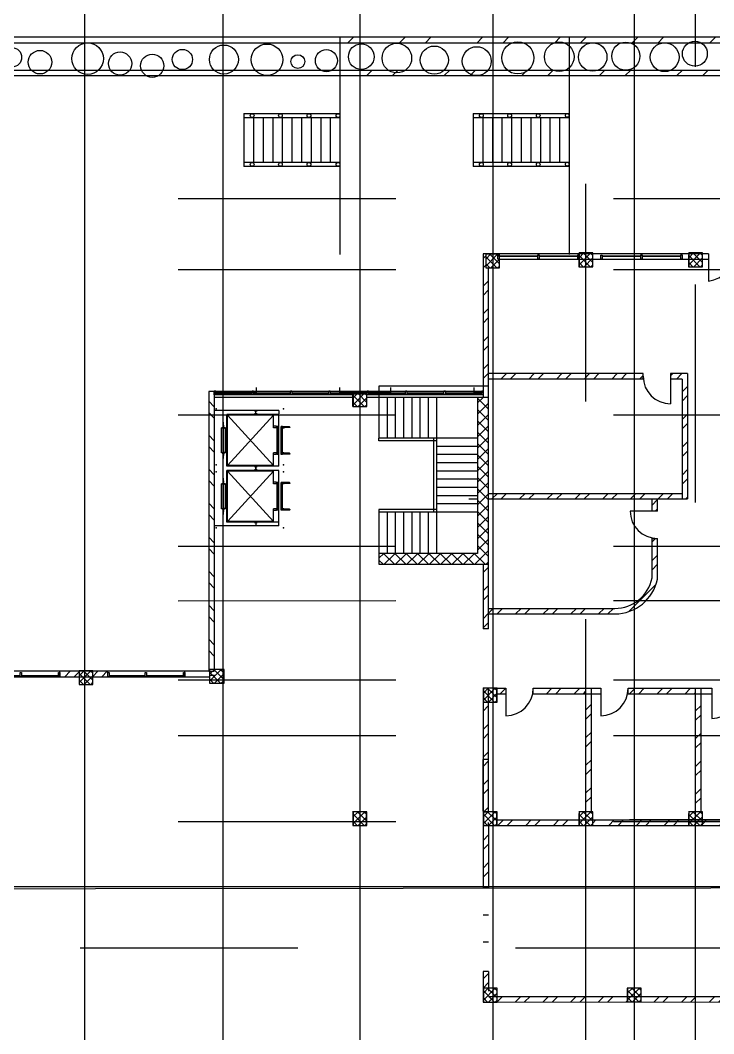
# Model space of a CAD drawing. Header units: millimetres. Extents: x 3062 to 3755, y 1606 to 1663.
# Drawn here: x 3259.51 to 3264.56, y 1650.97 to 1658.36 of the extents above; entities that cross this region are included whole.
import ezdxf

# ---------------------------------------------------------------- set-up
doc = ezdxf.new("R2010")
doc.units = ezdxf.units.MM
doc.linetypes.add('CENTER2', pattern=[28.575, 19.05, -3.175, 3.175, -3.175])
doc.linetypes.add('Dash', pattern=[6.35, 3.175, -3.175])
for name, color, linetype, lineweight in [('A-COLS', 52, 'Continuous', 9), ('A-GLAZ-CURT', 52, 'Continuous', 9), ('A-GLAZ-CWMG', 51, 'Continuous', 9)]:
    doc.layers.add(name, color=color, linetype=linetype, lineweight=lineweight)
for name, color, linetype in [('A-Flor-Strs', 12, 'Continuous'), ('m7aor', 4, 'Continuous'), ('WORK', 7, 'Continuous')]:
    doc.layers.add(name, color=color, linetype=linetype)
pattern_1 = [(45, (2434.58414, 1347.60783), (-0.101027881, 0.101027881), []), (45, (2434.6515, 1347.60783), (-0.101027881, 0.101027881), [])]

# ---------------------------------------------------------------- blocks, each defined once
blk = doc.blocks.new('System Panel - Glazed-413818-Level 1')
at = {"layer": 'A-GLAZ-CURT', "lineweight": 18}
for p, q in [((663, 49), (-663, 49)), ((-663, 49), (-663, 25)), ((-663, 25), (663, 25)), ((663, 25), (663, 49))]:
    blk.add_line(p, q, dxfattribs=at)
blk = doc.blocks.new('System Panel - Glazed-413819-Level 1')
at = {"layer": 'A-GLAZ-CURT', "lineweight": 18}
for p, q in [((675, 49), (-675, 49)), ((-675, 49), (-675, 25)), ((-675, 25), (675, 25)), ((675, 25), (675, 49))]:
    blk.add_line(p, q, dxfattribs=at)
blk = doc.blocks.new('System Panel - Glazed-V52-Level 1')
at = {"layer": 'A-GLAZ-CURT', "lineweight": 18}
for p, q in [((675, 49), (-675, 49)), ((-675, 49), (-675, 25)), ((-675, 25), (675, 25)), ((675, 25), (675, 49))]:
    blk.add_line(p, q, dxfattribs=at)
blk = doc.blocks.new('Rectangular Mullion - 50 x 150mm-413814-Level 1')
at = {"layer": 'A-GLAZ-CWMG'}
blk.add_line((146407, -57305), (146407, -58630), dxfattribs=at)
blk = doc.blocks.new('Rectangular Mullion - 50 x 150mm-413815-Level 1')
at = {"layer": 'A-GLAZ-CWMG'}
blk.add_line((146407, -55905), (146407, -57255), dxfattribs=at)
blk = doc.blocks.new('Rectangular Mullion - 50 x 150mm-V53-Level 1')
at = {"layer": 'A-GLAZ-CWMG'}
for p, q in [((146407, -53105), (146407, -53130)), ((146407, -53630), (146407, -54455))]:
    blk.add_line(p, q, dxfattribs=at)
blk = doc.blocks.new('Rectangular Mullion - 50 x 150mm-V34-Level 1')
at = {"layer": 'A-GLAZ-CWMG', "lineweight": 25}
for p, q in [((-50, 75), (0, 75)), ((-50, -75), (-50, 75)), ((0, 75), (0, -75)), ((0, -75), (-50, -75))]:
    blk.add_line(p, q, dxfattribs=at)
blk = doc.blocks.new('Rectangular Mullion - 50 x 150mm-V41-Level 1')
at = {"layer": 'A-GLAZ-CWMG', "lineweight": 25}
for p, q in [((0, 75), (-50, 75)), ((-50, 75), (-50, -75)), ((0, -75), (0, 75)), ((-50, -75), (0, -75))]:
    blk.add_line(p, q, dxfattribs=at)
blk = doc.blocks.new('Rectangular Mullion - 50 x 150mm-V42-Level 1')
at = {"layer": 'A-GLAZ-CWMG', "lineweight": 25}
for p, q in [((-25, 75), (25, 75)), ((-25, -75), (-25, 75)), ((25, 75), (25, -75)), ((25, -75), (-25, -75))]:
    blk.add_line(p, q, dxfattribs=at)
blk = doc.blocks.new('Rectangular Mullion - 50 x 150mm-V30-Level 1')
at = {"layer": 'A-GLAZ-CWMG', "lineweight": 25}
for p, q in [((-25, 75), (25, 75)), ((-25, -75), (-25, 75)), ((25, 75), (25, -75)), ((25, -75), (-25, -75))]:
    blk.add_line(p, q, dxfattribs=at)
blk = doc.blocks.new('M_Rectangular Column - 50_50-377117-Level 1')
at = {"layer": 'A-COLS'}
for p, q in [((250, 250), (-250, 250)), ((-250, 250), (-250, -250)), ((250, -250), (250, 250)), ((-250, -250), (250, -250))]:
    blk.add_line(p, q, dxfattribs=at)
blk = doc.blocks.new('System Panel - Glazed-408555-Level 1')
at = {"layer": 'A-GLAZ-CURT', "lineweight": 18}
for p, q in [((659, 49), (-659, 49)), ((-659, 49), (-659, 24)), ((-659, 24), (659, 24)), ((659, 24), (659, 49))]:
    blk.add_line(p, q, dxfattribs=at)
blk = doc.blocks.new('System Panel - Glazed-408556-Level 1')
at = {"layer": 'A-GLAZ-CURT', "lineweight": 18}
for p, q in [((671, 49), (-671, 49)), ((-671, 49), (-671, 25)), ((-671, 25), (671, 25)), ((671, 25), (671, 49))]:
    blk.add_line(p, q, dxfattribs=at)
blk = doc.blocks.new('Rectangular Mullion - 50 x 150mm-408551-Level 1')
at = {"layer": 'A-GLAZ-CWMG'}
blk.add_line((148907, -84475), (148907, -85817), dxfattribs=at)
blk = doc.blocks.new('Rectangular Mullion - 50 x 150mm-V26-Level 1')
at = {"layer": 'A-GLAZ-CWMG'}
blk.add_line((151507, -48270), (151507, -47247), dxfattribs=at)
blk = doc.blocks.new('Rectangular Mullion - 50 x 150mm-V35-Level 1')
at = {"layer": 'A-GLAZ-CWMG', "lineweight": 25}
for p, q in [((0, 75), (-50, 75)), ((-50, 75), (-50, -75)), ((0, -75), (0, 75)), ((-50, -75), (0, -75))]:
    blk.add_line(p, q, dxfattribs=at)
blk = doc.blocks.new('System Panel - Glazed-V11-Level 1')
at = {"layer": 'A-GLAZ-CURT', "lineweight": 18}
for p, q in [((704, 49), (-704, 49)), ((-704, 49), (-704, 25)), ((-704, 25), (704, 25)), ((704, 25), (704, 49))]:
    blk.add_line(p, q, dxfattribs=at)
blk = doc.blocks.new('AP11AA')
for p, q in [((460, 2263), (-460, 2263)), ((-460, 2113), (-460, 2263)), ((460, 2113), (460, 2263)), ((-945, 166), (-945, 2063)), ((945, 2063), (-945, 2063)), ((-915, 366), (-915, 2033)), ((915, 2033), (-915, 2033)), ((915, 366), (-915, 2033)), ((-915, 366), (915, 2033)), ((658, 2188), (-668, 2188)), ((-535, 2163), (-535, 2213)), ((-485, 2163), (-485, 2213)), ((-435, 2213), (-485, 2213)), ((-435, 2163), (-485, 2163)), ((460, 2113), (-460, 2113)), ((-435, 2163), (-435, 2213)), ((485, 2213), (435, 2213)), ((435, 2163), (435, 2213)), ((485, 2163), (435, 2163)), ((485, 2163), (485, 2213)), ((535, 2163), (535, 2213)), ((915, 366), (915, 2033)), ((945, 166), (945, 2063)), ((-1070, 957), (-1070, 1057)), ((-970, 1007), (-1070, 1007)), ((-970, 957), (-970, 1057)), ((970, 957), (970, 1057)), ((970, 1007), (1070, 1007)), ((1070, 957), (1070, 1057)), ((945, 166), (-945, 166)), ((-460, 366), (-915, 366)), ((-520, 246), (-520, 366)), ((-460, 246), (-520, 246)), ((510, 226), (-510, 226)), ((-510, 186), (-510, 226)), ((510, 186), (-510, 186)), ((510, 79), (-510, 79)), ((-510, 39), (-510, 79)), ((510, 39), (-510, 39)), ((-500, -225), (-500, 25)), ((-460, 25), (-500, 25)), ((-460, 246), (-460, 366)), ((-450, -15), (-450, 15)), ((0, 186), (0, 226)), ((0, 39), (0, 79)), ((450, -15), (450, 15)), ((915, 366), (460, 366)), ((460, 246), (460, 366)), ((520, 246), (460, 246)), ((500, 25), (460, 25)), ((500, -225), (500, 25)), ((510, 186), (510, 226)), ((510, 39), (510, 79)), ((520, 246), (520, 366)), ((-480, -235), (-490, -235)), ((-470, -225), (-470, -25)), ((-460, -25), (-470, -25)), ((470, -25), (460, -25)), ((470, -225), (470, -25)), ((490, -235), (480, -235))]:
    blk.add_line(p, q)
for centre, start, end in [((-460, 15), 0, 90), ((460, 15), 90, 180), ((-490, -225), 180, 270), ((-480, -225), 270, 0), ((-460, -15), 270, 0), ((460, -15), 180, 270), ((480, -225), 180, 270), ((490, -225), 270, 0)]:
    blk.add_arc(centre, 10, start, end)
for p in [(-1150, 2450), (1150, 2450), (-1150, 0), (1150, 0)]:
    blk.add_point(p)

msp = doc.modelspace()

# ---------------------------------------------------------------- hatches: boundary and pattern name
at = {"layer": 'WORK'}
h = msp.add_hatch(dxfattribs=at)
h.set_pattern_fill('ANSI32', color=256, scale=0.042)
h.set_pattern_definition([(45, (2434.58414, 1347.60783), (-0.28287807, 0.28287807), []), (45, (2434.77273, 1347.60783), (-0.28287807, 0.28287807), [])])
h.paths.add_polyline_path([(3263.5087, 1657.9947), (3261.8368, 1657.9947), (3261.8368, 1657.9547), (3263.5087, 1657.9547)])
h.paths.add_polyline_path([(3265.2828, 1657.9947), (3263.5087, 1657.9947), (3263.5087, 1657.9547), (3265.2828, 1657.9547)])
h.paths.add_polyline_path([(3265.2828, 1658.2347), (3263.5087, 1658.2347), (3263.5087, 1658.1947), (3265.2828, 1658.1947)])
h.paths.add_polyline_path([(3263.5087, 1658.2347), (3261.8368, 1658.2347), (3261.8368, 1658.1947), (3263.5087, 1658.1947)])
h.paths.add_polyline_path([(3267.4788, 1658.2347), (3265.2828, 1658.2347), (3265.2828, 1658.1947), (3267.4788, 1658.1947)])
h.paths.add_polyline_path([(3267.4788, 1657.9947), (3265.2828, 1657.9947), (3265.2828, 1657.9547), (3267.4788, 1657.9547)])
h.paths.add_polyline_path([(3270.0808, 1657.9947), (3267.4788, 1657.9947), (3267.4788, 1657.9547), (3270.0808, 1657.9547)])
h.paths.add_polyline_path([(3270.0808, 1658.2347), (3267.4788, 1658.2347), (3267.4788, 1658.1947), (3270.0808, 1658.1947)])
h.paths.add_polyline_path([(3272.8732, 1658.2347), (3270.0808, 1658.2347), (3270.0808, 1658.1947), (3272.8732, 1658.1947)])
h.paths.add_polyline_path([(3272.8332, 1657.9947), (3270.0808, 1657.9947), (3270.0808, 1657.9547), (3272.8332, 1657.9547)])
h.paths.add_polyline_path([(3273.0732, 1658.2347), (3272.8732, 1658.2347), (3272.8732, 1658.1947), (3273.0732, 1658.1947)])
h.paths.add_polyline_path([(3273.1132, 1658.1947), (3273.0732, 1658.1947), (3273.0732, 1652.3361, -0.740797), (3272.8732, 1652.3361), (3272.8332, 1652.3361, 0.894921), (3273.1132, 1652.3361)])
h.paths.add_polyline_path([(3272.8732, 1657.9547), (3272.8332, 1657.9547), (3272.8332, 1652.3361), (3272.8732, 1652.3361)], flags=17)
h.paths.add_polyline_path([(3273.1132, 1650.7361, 1), (3272.8332, 1650.7361), (3272.8732, 1650.7361, -0.883437), (3273.0732, 1650.7361), (3273.0732, 1645.8547), (3273.1132, 1645.8547)])
h.paths.add_polyline_path([(3272.8732, 1650.7361), (3272.8332, 1650.7361), (3272.8332, 1646.0947), (3270.0808, 1646.0947), (3270.0808, 1646.0547), (3272.8732, 1646.0547)])
h.paths.add_polyline_path([(3273.0732, 1645.8547), (3270.0808, 1645.8547), (3270.0808, 1645.8147), (3273.0732, 1645.8147)])
h.paths.add_polyline_path([(3270.0808, 1645.8547), (3261.8368, 1645.8547), (3261.8368, 1645.8147), (3265.2828, 1645.8147), (3265.2828, 1645.8157), (3270.0808, 1645.8157)])
h.paths.add_polyline_path([(3270.0808, 1646.0947), (3267.4788, 1646.0947), (3267.4788, 1646.0547), (3270.0808, 1646.0547)])
h.paths.add_polyline_path([(3267.4788, 1646.0947), (3265.2828, 1646.0947), (3265.2828, 1646.0547), (3267.4788, 1646.0547)])
h.paths.add_polyline_path([(3265.2828, 1646.0947), (3263.5087, 1646.0947), (3263.5087, 1646.0547), (3265.2828, 1646.0547)])
h.paths.add_polyline_path([(3263.5087, 1646.0947), (3261.8368, 1646.0947), (3261.8368, 1646.0547), (3263.5087, 1646.0547)])
h = msp.add_hatch(dxfattribs=at)
h.set_pattern_fill('ANSI32', color=256, scale=0.015)
h.set_pattern_definition(pattern_1)
h.paths.add_polyline_path([(3254.5109, 1657.1128), (3254.9329, 1657.1128), (3254.9329, 1657.1309), (3255.033, 1657.1309), (3255.033, 1657.1128), (3255.2087, 1657.1128), (3255.2087, 1657.1528), (3254.447, 1657.1528), (3254.447, 1656.4159), (3254.5109, 1656.4159), (3254.5109, 1656.4351), (3254.5008, 1656.4351), (3254.5008, 1656.4451), (3254.5063, 1656.4451), (3254.5063, 1656.4946), (3254.5008, 1656.4946), (3254.5008, 1656.5046), (3254.5109, 1656.5046)])
h.paths.add_polyline_path([(3257.1983, 1657.1528), (3256.7839, 1657.1528), (3256.7839, 1657.1128), (3256.8908, 1657.1128), (3256.8908, 1657.1228), (3256.9308, 1657.1228), (3257.0135, 1657.1228), (3257.0135, 1657.1128), (3257.1983, 1657.1128)])
h.paths.add_polyline_path([(3256.2169, 1657.1528), (3255.7719, 1657.1528), (3255.7719, 1657.1128), (3255.9329, 1657.1128), (3255.9329, 1657.1428), (3256.033, 1657.1428), (3256.033, 1657.1128), (3256.2169, 1657.1128)])
h.paths.add_polyline_path([(3257.9329, 1657.1428), (3258.033, 1657.1428), (3258.033, 1657.1128), (3258.2149, 1657.1128), (3258.2149, 1657.1528), (3257.7618, 1657.1528), (3257.7618, 1657.1128), (3257.9329, 1657.1128)])
h.paths.add_polyline_path([(3259.0808, 1657.1528), (3258.7807, 1657.1528), (3258.7807, 1657.1128), (3258.9529, 1657.1128), (3258.9529, 1657.1209), (3259.053, 1657.1209), (3259.053, 1657.0209), (3259.0408, 1657.0209), (3259.0408, 1656.5809), (3259.053, 1656.5809), (3259.053, 1656.4809), (3259.0408, 1656.4809), (3259.0408, 1656.2859), (3259.0808, 1656.2859)])
h.paths.add_polyline_path([(3259.0808, 1655.7256), (3259.0408, 1655.7256), (3259.0408, 1655.5809), (3259.053, 1655.5809), (3259.053, 1655.4809), (3259.0408, 1655.4809), (3259.0408, 1655.278), (3259.0808, 1655.278)])
h.paths.add_polyline_path([(3259.0808, 1654.7201), (3259.0408, 1654.7201), (3259.0408, 1654.6009), (3259.053, 1654.6009), (3259.053, 1654.5009), (3259.0408, 1654.5009), (3259.0408, 1654.1409), (3258.9378, 1654.1409), (3258.9378, 1654.1009), (3259.0408, 1654.1009), (3259.0408, 1653.5709), (3259.2322, 1653.5709), (3259.2322, 1653.6109), (3259.0808, 1653.6109)])
h.paths.add_polyline_path([(3258.2217, 1654.1409), (3258.0313, 1654.1409), (3258.0313, 1654.1009), (3258.2217, 1654.1009)])
h.paths.add_polyline_path([(3257.9292, 1654.1409), (3257.5707, 1654.1409), (3257.5707, 1654.1009), (3257.9292, 1654.1009)])
h.paths.add_polyline_path([(3260.1437, 1653.6109), (3260.0352, 1653.6109), (3260.0352, 1653.5709), (3260.1437, 1653.5709)])
h.paths.add_polyline_path([(3259.9351, 1653.6109), (3259.7942, 1653.6109), (3259.7942, 1653.5709), (3259.9351, 1653.5709)])
h = msp.add_hatch(dxfattribs=at)
h.set_pattern_fill('ANSI32', color=256, scale=0.015)
h.set_pattern_definition(pattern_1)
h.paths.add_polyline_path([(3264.153, 1654.2836), (3264.1534, 1654.5794), (3264.1138, 1654.5794), (3264.1138, 1654.2915, -0.356681), (3263.842, 1654.0693), (3262.9208, 1654.0693), (3262.9208, 1654.0293), (3263.842, 1654.0293, 0.356686)])
h.paths.add_polyline_path([(3264.3326, 1654.9074), (3262.9208, 1654.9074), (3262.9208, 1654.8674), (3264.3326, 1654.8674)])
h.paths.add_polyline_path([(3264.3726, 1655.7818), (3264.2486, 1655.7818), (3264.2486, 1655.7418), (3264.3326, 1655.7418), (3264.3326, 1654.8674), (3264.3726, 1654.8674)])
h.paths.add_polyline_path([(3264.0486, 1655.7818), (3262.9208, 1655.7818), (3262.9208, 1655.7418), (3264.0486, 1655.7418)])
h.paths.add_polyline_path([(3264.1538, 1654.8674), (3264.1138, 1654.8674), (3264.1138, 1654.7794), (3264.1537, 1654.7794)])
h.paths.add_polyline_path([(3262.9208, 1656.552), (3262.9001, 1656.552), (3262.9001, 1656.6562), (3262.8808, 1656.6562), (3262.8808, 1655.6909), (3262.9208, 1655.6909)])
h.paths.add_polyline_path([(3265.2138, 1656.0259), (3265.1738, 1656.0259), (3265.1738, 1655.2558, 0.369244), (3265.6147, 1654.8674), (3266.0393, 1654.8674), (3266.0394, 1654.9074), (3265.615, 1654.9074, -0.367141), (3265.2138, 1655.2587)])
h.paths.add_polyline_path([(3265.1738, 1656.6562), (3264.9558, 1656.6562), (3264.9558, 1656.6162), (3265.1738, 1656.6162)])
h.paths.add_polyline_path([(3266.0837, 1656.6162), (3266.0808, 1656.6162), (3266.0808, 1656.5614), (3266.0436, 1656.5614), (3266.0394, 1654.9074), (3266.0794, 1654.9074)])
h.paths.add_polyline_path([(3266.357, 1655.2674), (3266.0803, 1655.2674), (3266.0802, 1655.2274), (3266.357, 1655.2274)])
h.paths.add_polyline_path([(3267.0948, 1655.2674), (3266.557, 1655.2674), (3266.557, 1655.2274), (3267.0948, 1655.2274)])
h.paths.add_polyline_path([(3267.5808, 1655.2674), (3267.2948, 1655.2674), (3267.2948, 1655.2274), (3267.5808, 1655.2274)])
h.paths.add_polyline_path([(3267.6208, 1656.5614), (3267.5808, 1656.5614), (3267.5808, 1655.1241, 0.368495), (3267.8266, 1654.8607), (3268.16, 1654.8607), (3268.16, 1654.9007), (3267.8289, 1654.9007, -0.364854), (3267.6208, 1655.1251)])
at = {"layer": 'WORK', "ltscale": 0.53}
h = msp.add_hatch(dxfattribs=at)
h.set_pattern_fill('ANSI37', color=256, scale=0.0112, angle=-90)
h.set_pattern_definition([(315, (2873.441937, 2710.01203), (0.0251447171, 0.0251447171), []), (45, (2873.441937, 2710.01203), (-0.0251447171, 0.0251447171), [])])
h.paths.add_polyline_path([(3263.0001, 1656.552), (3263.0001, 1656.652), (3262.9001, 1656.652), (3262.9001, 1656.552), (3262.9401, 1656.552)])
h = msp.add_hatch(dxfattribs=at)
h.set_pattern_fill('ANSI37', color=256, scale=0.0112, angle=-90)
h.set_pattern_definition([(315, (2874.122626, 2710.021512), (0.0251447171, 0.0251447171), []), (45, (2874.122626, 2710.021512), (-0.0251447171, 0.0251447171), [])])
h.paths.add_polyline_path([(3263.6808, 1656.5614), (3263.6808, 1656.6614), (3263.5808, 1656.6614), (3263.5808, 1656.5614), (3263.6208, 1656.5614)])
h = msp.add_hatch(dxfattribs=at)
h.set_pattern_fill('ANSI37', color=256, scale=0.0112, angle=-90)
h.set_pattern_definition([(315, (2874.922626, 2710.021512), (0.0251447171, 0.0251447171), []), (45, (2874.922626, 2710.021512), (-0.0251447171, 0.0251447171), [])])
h.paths.add_polyline_path([(3264.4808, 1656.5614), (3264.4808, 1656.6614), (3264.3808, 1656.6614), (3264.3808, 1656.5614), (3264.4208, 1656.5614)])
at = {"layer": 'WORK'}
h = msp.add_hatch(dxfattribs=at)
h.set_pattern_fill('ANSI32', color=256, scale=0.0184, angle=-90)
h.set_pattern_definition([(315, (765.14003, 17985.59897), (0.1239275345, 0.1239275345), []), (315, (765.14003, 17985.51635), (0.1239275345, 0.1239275345), [])])
h.paths.add_polyline_path([(3260.9208, 1653.6109), (3260.9208, 1655.6109), (3260.9208, 1655.6409), (3261.2251, 1655.6409), (3261.2251, 1655.6509), (3260.8808, 1655.6509), (3260.8808, 1653.6109)])
at = {"layer": 'WORK', "ltscale": 0.53}
h = msp.add_hatch(dxfattribs=at)
h.set_pattern_fill('ANSI37', color=256, scale=0.0112, angle=-90)
h.set_pattern_definition([(315, (2872.474814, 2709.001024), (0.0251447171, 0.0251447171), []), (45, (2872.474814, 2709.001024), (-0.0251447171, 0.0251447171), [])])
h.paths.add_polyline_path([(3262.033, 1655.5409), (3262.033, 1655.6409), (3261.9329, 1655.6409), (3261.9329, 1655.5409), (3261.9729, 1655.5409)])
at = {"layer": 'WORK'}
h = msp.add_hatch(dxfattribs=at)
h.set_pattern_fill('ANSI37', color=256, scale=0.0184, angle=-90)
h.set_pattern_definition([(315, (765.14003, 17985.598966), (0.04130917816, 0.04130917816), []), (45, (765.14003, 17985.598966), (-0.04130917816, 0.04130917816), [])])
h.paths.add_polyline_path([(3262.9208, 1654.3909), (3262.9208, 1655.6109), (3262.8808, 1655.6109), (3262.8408, 1655.6109), (3262.8408, 1654.4709), (3262.1208, 1654.4709), (3262.1208, 1654.3909), (3262.1608, 1654.3909)])
h.paths.add_polyline_path([(3263.1451, 1647.4309), (3263.1451, 1647.4709), (3262.9208, 1647.4709), (3262.9016, 1647.4728), (3262.9016, 1647.5728), (3262.9208, 1647.5728), (3262.9208, 1649.5309), (3262.9208, 1649.8309), (3262.1608, 1649.8309), (3262.1208, 1649.8309), (3262.1208, 1649.7509), (3262.8408, 1649.7509), (3262.8408, 1648.6109), (3262.8408, 1648.4909), (3262.8168, 1648.4909), (3262.8168, 1648.4509), (3262.8808, 1648.4509), (3262.8808, 1647.4309)])
h.paths.add_polyline_path([(3262.8808, 1648.5059), (3262.8808, 1648.4759), (3262.8708, 1648.4759), (3262.8708, 1648.5059)], flags=16)
h = msp.add_hatch(dxfattribs=at)
h.set_pattern_fill('ANSI32', color=256, scale=0.015)
h.set_pattern_definition(pattern_1)
h.paths.add_polyline_path([(3262.9208, 1654.3909), (3262.8808, 1654.3909), (3262.8808, 1653.9211), (3262.9208, 1653.9211)])
at = {"layer": 'WORK', "ltscale": 0.53}
h = msp.add_hatch(dxfattribs=at)
h.set_pattern_fill('ANSI37', color=256, scale=0.0112, angle=-90)
h.set_pattern_definition([(315, (2870.477003, 2706.974848), (0.0251447171, 0.0251447171), []), (45, (2870.477003, 2706.974848), (-0.0251447171, 0.0251447171), [])])
h.paths.add_polyline_path([(3260.0352, 1653.5148), (3260.0352, 1653.6148), (3259.9351, 1653.6148), (3259.9351, 1653.5148), (3259.9751, 1653.5148)])
h = msp.add_hatch(dxfattribs=at)
h.set_pattern_fill('ANSI37', color=256, scale=0.0112, angle=-90)
h.set_pattern_definition([(315, (2871.427003, 2706.984848), (0.0251447171, 0.0251447171), []), (45, (2871.427003, 2706.984848), (-0.0251447171, 0.0251447171), [])])
h.paths.add_polyline_path([(3260.9852, 1653.5248), (3260.9852, 1653.6248), (3260.8851, 1653.6248), (3260.8851, 1653.5248), (3260.9251, 1653.5248)])
h = msp.add_hatch(dxfattribs=at)
h.set_pattern_fill('ANSI37', color=256, scale=0.0112, angle=-90)
h.set_pattern_definition([(315, (2873.424814, 2706.847024), (0.0251447171, 0.0251447171), []), (45, (2873.424814, 2706.847024), (-0.0251447171, 0.0251447171), [])])
h.paths.add_polyline_path([(3262.983, 1653.3869), (3262.983, 1653.4869), (3262.8829, 1653.4869), (3262.8829, 1653.3869), (3262.9229, 1653.3869)])
at = {"layer": 'WORK'}
h = msp.add_hatch(dxfattribs=at)
h.set_pattern_fill('ANSI32', color=256, scale=0.015)
h.set_pattern_definition(pattern_1)
h.paths.add_polyline_path([(3264.4708, 1653.4469), (3264.4308, 1653.4469), (3264.4308, 1652.5869), (3264.4708, 1652.5869)])
h.paths.add_polyline_path([(3263.6708, 1653.4469), (3263.6308, 1653.4469), (3263.6308, 1652.5869), (3263.6708, 1652.5869)])
h.paths.add_polyline_path([(3263.6308, 1653.4869), (3263.2474, 1653.4869), (3263.2474, 1653.4469), (3263.6308, 1653.4469)])
h.paths.add_polyline_path([(3263.0474, 1653.4869), (3262.983, 1653.4869), (3262.983, 1653.4469), (3263.0474, 1653.4469)])
h.paths.add_polyline_path([(3263.7395, 1653.4869), (3263.6708, 1653.4869), (3263.6708, 1653.4469), (3263.7395, 1653.4469)])
h.paths.add_polyline_path([(3264.4308, 1653.4869), (3263.9395, 1653.4869), (3263.9395, 1653.4469), (3264.4308, 1653.4469)])
h.paths.add_polyline_path([(3264.5488, 1653.4669), (3264.5488, 1653.4869), (3264.4708, 1653.4869), (3264.4708, 1653.4469), (3264.5488, 1653.4469)])
h.paths.add_polyline_path([(3265.1563, 1653.4869), (3264.7488, 1653.4869), (3264.7488, 1653.4469), (3265.1563, 1653.4469)])
h = msp.add_hatch(dxfattribs=at)
h.set_pattern_fill('ANSI32', color=256, scale=0.015)
h.set_pattern_definition(pattern_1)
h.paths.add_polyline_path([(3264.9089, 1652.4869), (3264.9089, 1652.5269), (3265.1563, 1652.5269), (3265.1563, 1652.8709), (3265.197, 1652.8709), (3265.1963, 1652.4869)])
h.paths.add_polyline_path([(3264.9089, 1652.5269), (3264.4808, 1652.5269), (3264.4808, 1652.4869), (3264.9089, 1652.4869)])
h.paths.add_polyline_path([(3264.3786, 1652.5269), (3263.6808, 1652.5269), (3263.6808, 1652.4869), (3264.3786, 1652.4869)])
h.paths.add_polyline_path([(3263.5786, 1652.5269), (3262.983, 1652.5269), (3262.983, 1652.4869), (3263.5786, 1652.4869)])
h.paths.add_polyline_path([(3262.9208, 1653.3869), (3262.8808, 1653.3869), (3262.8808, 1652.9675), (3262.9208, 1652.9675)])
h = msp.add_hatch(dxfattribs=at)
h.set_pattern_fill('ANSI32', color=256, scale=0.015)
h.set_pattern_definition(pattern_1)
h.paths.add_polyline_path([(3262.9208, 1652.9675), (3262.8808, 1652.9675), (3262.8808, 1652.5869), (3262.9208, 1652.5869)])
at = {"layer": 'WORK', "ltscale": 0.53}
h = msp.add_hatch(dxfattribs=at)
h.set_pattern_fill('ANSI37', color=256, scale=0.0112, angle=-90)
h.set_pattern_definition([(315, (2872.474814, 2705.947024), (0.0251447171, 0.0251447171), []), (45, (2872.474814, 2705.947024), (-0.0251447171, 0.0251447171), [])])
h.paths.add_polyline_path([(3262.033, 1652.4869), (3262.033, 1652.5869), (3261.9329, 1652.5869), (3261.9329, 1652.4869), (3261.9729, 1652.4869)])
h = msp.add_hatch(dxfattribs=at)
h.set_pattern_fill('ANSI37', color=256, scale=0.0112, angle=-90)
h.set_pattern_definition([(315, (2873.424814, 2705.947024), (0.0251447171, 0.0251447171), []), (45, (2873.424814, 2705.947024), (-0.0251447171, 0.0251447171), [])])
h.paths.add_polyline_path([(3262.983, 1652.4869), (3262.983, 1652.5869), (3262.8829, 1652.5869), (3262.8829, 1652.4869), (3262.9229, 1652.4869)])
h = msp.add_hatch(dxfattribs=at)
h.set_pattern_fill('ANSI37', color=256, scale=0.0112, angle=-90)
h.set_pattern_definition([(315, (2874.122626, 2705.947024), (0.0251447171, 0.0251447171), []), (45, (2874.122626, 2705.947024), (-0.0251447171, 0.0251447171), [])])
h.paths.add_polyline_path([(3263.6808, 1652.4869), (3263.6808, 1652.5869), (3263.5808, 1652.5869), (3263.5808, 1652.4869), (3263.6208, 1652.4869)])
h = msp.add_hatch(dxfattribs=at)
h.set_pattern_fill('ANSI37', color=256, scale=0.0112, angle=-90)
h.set_pattern_definition([(315, (2874.922626, 2705.947024), (0.0251447171, 0.0251447171), []), (45, (2874.922626, 2705.947024), (-0.0251447171, 0.0251447171), [])])
h.paths.add_polyline_path([(3264.4808, 1652.4869), (3264.4808, 1652.5869), (3264.3808, 1652.5869), (3264.3808, 1652.4869), (3264.4208, 1652.4869)])
at = {"layer": 'WORK'}
h = msp.add_hatch(dxfattribs=at)
h.set_pattern_fill('ANSI32', color=256, scale=0.015)
h.set_pattern_definition(pattern_1)
h.paths.add_polyline_path([(3262.9208, 1652.4869), (3262.8808, 1652.4869), (3262.8808, 1652.0347), (3262.9208, 1652.0347)])
h.paths.add_polyline_path([(3262.9208, 1651.4211), (3262.8808, 1651.4211), (3262.8808, 1651.2992), (3262.9208, 1651.2992)])
h.paths.add_polyline_path([(3263.9351, 1651.2392), (3262.983, 1651.2392), (3262.983, 1651.1993), (3264.8932, 1651.2008), (3264.8932, 1651.2392), (3264.0351, 1651.2392), (3264.0351, 1651.2012), (3263.9351, 1651.2012)])
h.paths.add_polyline_path([(3266.3667, 1651.2392), (3266.033, 1651.2392), (3266.033, 1651.2017), (3266.3667, 1651.2019)])
h.paths.add_polyline_path([(3266.9272, 1651.2392), (3266.704, 1651.2392), (3266.704, 1651.2022), (3266.9272, 1651.2024)])
h.paths.add_polyline_path([(3266.9679, 1652.4872), (3266.9388, 1652.4872), (3266.9282, 1652.4885), (3266.9284, 1652.0205), (3266.9683, 1652.0205)])
at = {"layer": 'WORK', "ltscale": 0.53}
h = msp.add_hatch(dxfattribs=at)
h.set_pattern_fill('ANSI37', color=256, scale=0.0112, angle=-90)
h.set_pattern_definition([(315, (2873.424814, 2704.659293), (0.0251447171, 0.0251447171), []), (45, (2873.424814, 2704.659293), (-0.0251447171, 0.0251447171), [])])
h.paths.add_polyline_path([(3262.983, 1651.1992), (3262.983, 1651.2992), (3262.8829, 1651.2992), (3262.8829, 1651.1992), (3262.9229, 1651.1992)])
h = msp.add_hatch(dxfattribs=at)
h.set_pattern_fill('ANSI37', color=256, scale=0.0112, angle=-90)
h.set_pattern_definition([(315, (2874.47696, 2704.66133), (0.0251447171, 0.0251447171), []), (45, (2874.47696, 2704.66133), (-0.0251447171, 0.0251447171), [])])
h.paths.add_polyline_path([(3264.0351, 1651.2012), (3264.0351, 1651.3012), (3263.9351, 1651.3012), (3263.9351, 1651.2012), (3263.9751, 1651.2012)])
at = {"layer": 'WORK'}
h = msp.add_hatch(dxfattribs=at)
h.set_pattern_fill('ANSI32', color=256, scale=0.015)
h.set_pattern_definition(pattern_1)
h.paths.add_polyline_path([(3264.9956, 1649.4635), (3264.9532, 1649.4635), (3264.9532, 1647.5729), (3264.9934, 1647.5729)])
h.paths.add_polyline_path([(3265.1194, 1649.2744), (3264.9953, 1649.2744), (3264.9953, 1649.2344), (3265.1194, 1649.2344)])
h.paths.add_polyline_path([(3265.9308, 1649.2744), (3265.724, 1649.2744), (3265.724, 1649.2344), (3265.9308, 1649.2342)])
h.paths.add_polyline_path([(3266.9203, 1649.2744), (3266.033, 1649.2744), (3266.033, 1649.2342), (3266.9203, 1649.234)])
h.paths.add_polyline_path([(3266.9603, 1649.5008), (3266.9203, 1649.5008), (3266.9203, 1649.3144), (3266.9203, 1649.2344), (3266.9203, 1649.234), (3266.9603, 1649.234)])
h.paths.add_polyline_path([(3267.3832, 1649.5609), (3267.0225, 1649.5608), (3267.0225, 1649.5208), (3267.3832, 1649.5209)])
h.paths.add_polyline_path([(3267.9307, 1649.5609), (3267.6313, 1649.5609), (3267.6313, 1649.5209), (3267.9307, 1649.5209)])
h.paths.add_polyline_path([(3268.1652, 1649.5609), (3268.0329, 1649.5609), (3268.0329, 1649.5209), (3268.1652, 1649.5209)])
h.paths.add_polyline_path([(3268.9708, 1649.5609), (3268.4133, 1649.5609), (3268.4133, 1649.5209), (3268.9708, 1649.5209)])
h.paths.add_polyline_path([(3265.9308, 1651.2392), (3264.9932, 1651.2392), (3264.9932, 1651.2009), (3265.9308, 1651.2016)])
h.paths.add_polyline_path([(3264.8911, 1651.2392), (3264.0351, 1651.2392), (3264.0351, 1651.2001), (3264.8911, 1651.2008)])

# ---------------------------------------------------------------- linework, layer by layer
at = {"layer": 'm7aor', "linetype": 'CENTER2', "ltscale": 0.5}
for p, q in [((3264.4308, 1643.7302), (3264.4308, 1660.3188)), ((3259.9739, 1659.6687), (3259.9739, 1644.4649)), ((3260.9825, 1659.6687), (3260.9825, 1644.4649)), ((3261.983, 1659.6687), (3261.983, 1644.4649)), ((3262.9517, 1659.6687), (3262.9517, 1644.4649)), ((3263.6308, 1644.4649), (3263.6308, 1659.6687)), ((3263.9819, 1659.6687), (3263.9819, 1644.4649)), ((3273.3563, 1657.055), (3248.8306, 1657.055)), ((3273.3563, 1656.5393), (3248.8306, 1656.5393)), ((3273.3563, 1655.4797), (3248.8306, 1655.4797)), ((3273.3563, 1654.5198), (3248.8306, 1654.5198)), ((3273.3563, 1654.1297), (3248.8306, 1654.1169)), ((3273.3563, 1653.5459), (3248.8306, 1653.5459)), ((3273.3563, 1653.1408), (3248.8306, 1653.1408)), ((3273.3563, 1652.5119), (3248.8306, 1652.5119)), ((3248.8306, 1651.5944), (3273.3563, 1651.5944))]:
    msp.add_line(p, q, dxfattribs=at)
at = {"layer": 'WORK', "ltscale": 0.5}
for p, q in [((3273.1132, 1658.2347), (3249.1132, 1658.2347)), ((3261.8368, 1658.2347), (3261.8368, 1656.6509)), ((3263.5087, 1658.2347), (3263.5087, 1656.6509)), ((3249.1532, 1658.1947), (3273.1132, 1658.1947)), ((3249.3532, 1657.9947), (3272.8732, 1657.9947)), ((3249.3532, 1657.9547), (3272.8732, 1657.9547)), ((3261.1368, 1657.678), (3261.8368, 1657.678)), ((3261.1368, 1657.678), (3261.1368, 1657.292)), ((3261.1368, 1657.648), (3261.8368, 1657.648)), ((3261.2068, 1657.648), (3261.2068, 1657.322)), ((3261.2768, 1657.648), (3261.2768, 1657.322)), ((3261.3468, 1657.648), (3261.3468, 1657.322)), ((3261.4168, 1657.648), (3261.4168, 1657.322)), ((3261.4868, 1657.648), (3261.4868, 1657.322)), ((3261.5568, 1657.648), (3261.5568, 1657.322)), ((3261.6268, 1657.648), (3261.6268, 1657.322)), ((3261.6968, 1657.648), (3261.6968, 1657.322)), ((3261.7668, 1657.648), (3261.7668, 1657.322)), ((3262.8087, 1657.678), (3263.5087, 1657.678)), ((3262.8087, 1657.678), (3262.8087, 1657.292)), ((3262.8087, 1657.648), (3263.5087, 1657.648)), ((3262.8787, 1657.648), (3262.8787, 1657.322)), ((3262.9487, 1657.648), (3262.9487, 1657.322)), ((3263.0187, 1657.648), (3263.0187, 1657.322)), ((3263.0887, 1657.648), (3263.0887, 1657.322)), ((3263.1587, 1657.648), (3263.1587, 1657.322)), ((3263.2287, 1657.648), (3263.2287, 1657.322)), ((3263.2987, 1657.648), (3263.2987, 1657.322)), ((3263.3687, 1657.648), (3263.3687, 1657.322)), ((3263.4387, 1657.648), (3263.4387, 1657.322)), ((3261.8368, 1657.322), (3261.1368, 1657.322)), ((3261.8368, 1657.292), (3261.1368, 1657.292)), ((3263.5087, 1657.322), (3262.8087, 1657.322)), ((3263.5087, 1657.292), (3262.8087, 1657.292)), ((3263.0001, 1656.6162), (3264.526, 1656.6162)), ((3264.526, 1656.6562), (3264.526, 1656.4562)), ((3264.0486, 1655.7818), (3262.9208, 1655.7818)), ((3264.0486, 1655.7418), (3262.9208, 1655.7418)), ((3264.3726, 1655.7818), (3264.2486, 1655.7818)), ((3264.3326, 1655.7418), (3264.2486, 1655.7418)), ((3264.3326, 1655.7418), (3264.3326, 1654.8674)), ((3264.3726, 1655.7818), (3264.3726, 1654.8674)), ((3262.9208, 1655.6909), (3262.1208, 1655.6909)), ((3262.1208, 1655.6909), (3262.1208, 1655.6109)), ((3262.9208, 1654.3909), (3262.9208, 1655.6909)), ((3261.3916, 1655.5127), (3260.9208, 1655.5127)), ((3261.3916, 1655.5127), (3261.3916, 1655.4877)), ((3262.1208, 1655.2909), (3262.1208, 1655.3109)), ((3262.9208, 1654.9074), (3264.3326, 1654.9074)), ((3262.7765, 1654.8674), (3262.8408, 1654.8674)), ((3262.9208, 1654.8674), (3264.3726, 1654.8674)), ((3264.1138, 1654.7794), (3264.1138, 1654.8674)), ((3264.1537, 1654.7794), (3264.1538, 1654.8674)), ((3262.1208, 1654.7909), (3262.1208, 1654.7709)), ((3261.3916, 1654.6727), (3261.3916, 1654.6977)), ((3261.3916, 1654.6727), (3260.9208, 1654.6727)), ((3264.1138, 1654.2915), (3264.1138, 1654.5794)), ((3264.153, 1654.2836), (3264.1534, 1654.5794)), ((3262.9208, 1654.0693), (3263.842, 1654.0693)), ((3262.9208, 1654.0293), (3263.842, 1654.0293)), ((3262.983, 1653.4869), (3263.0474, 1653.4869)), ((3262.983, 1653.4469), (3263.0474, 1653.4469)), ((3263.2474, 1653.4869), (3263.7395, 1653.4869)), ((3263.2474, 1653.4469), (3263.7395, 1653.4469)), ((3263.6308, 1652.5869), (3263.6308, 1653.4869)), ((3263.6708, 1652.5869), (3263.6708, 1653.4869)), ((3263.9395, 1653.4869), (3264.5488, 1653.4869)), ((3263.9395, 1653.4469), (3264.5488, 1653.4469)), ((3264.4308, 1652.5869), (3264.4308, 1653.4869)), ((3264.4708, 1652.5869), (3264.4708, 1653.4869)), ((3262.8808, 1652.5905), (3262.8808, 1652.9675)), ((3262.9208, 1652.9675), (3262.8808, 1652.9675)), ((3262.9208, 1652.5905), (3262.9208, 1652.9675)), ((3262.9208, 1652.0347), (3262.8808, 1652.0347)), ((3262.9208, 1651.833), (3262.8808, 1651.833)), ((3262.9208, 1651.6362), (3262.8808, 1651.6362)), ((3262.9208, 1651.4211), (3262.8808, 1651.4211))]:
    msp.add_line(p, q, dxfattribs=at)
at = {"layer": 'WORK'}
for p, q in [((3273.1132, 1658.2347), (3249.1132, 1658.2347)), ((3263.0001, 1656.6109), (3263.0009, 1656.6109)), ((3264.0486, 1655.7418), (3264.0486, 1655.7818)), ((3264.2486, 1655.7818), (3264.2486, 1655.5618)), ((3261.2251, 1655.6409), (3261.4758, 1655.6409)), ((3261.4858, 1655.6409), (3261.7558, 1655.6409)), ((3261.7658, 1655.6409), (3261.8368, 1655.6409)), ((3262.2051, 1655.6409), (3262.3158, 1655.6409)), ((3262.3258, 1655.6409), (3262.5958, 1655.6409)), ((3262.6058, 1655.6409), (3262.8168, 1655.6409)), ((3262.8808, 1655.6109), (3262.9208, 1655.6109)), ((3262.5408, 1655.2909), (3262.1208, 1655.2909)), ((3262.5208, 1654.7709), (3262.5208, 1655.3109)), ((3262.5408, 1654.7909), (3262.1208, 1654.7909)), ((3262.1208, 1654.7709), (3262.1208, 1654.3909)), ((3262.1808, 1654.7709), (3262.1808, 1654.4709)), ((3262.2408, 1654.7709), (3262.2408, 1654.4709)), ((3262.3008, 1654.7709), (3262.3008, 1654.4709)), ((3262.3608, 1654.7709), (3262.3608, 1654.4709)), ((3262.4208, 1654.7709), (3262.4208, 1654.4709)), ((3262.4808, 1654.7709), (3262.4808, 1654.4709)), ((3264.1538, 1654.7794), (3263.9538, 1654.7794)), ((3264.1138, 1654.5794), (3264.1538, 1654.5794)), ((3262.1208, 1654.3909), (3262.9208, 1654.3909)), ((3259.7942, 1653.5709), (3259.7942, 1653.6109)), ((3259.9351, 1653.6148), (3259.9351, 1653.5148)), ((3260.1437, 1653.5709), (3260.1437, 1653.6109)), ((3260.7057, 1653.5709), (3260.7057, 1653.6109)), ((3260.8808, 1653.6109), (3260.9208, 1653.6109)), ((3260.923, 1653.5809), (3260.883, 1653.5809)), ((3260.8851, 1653.6248), (3260.8851, 1653.5248)), ((3259.9351, 1653.5148), (3260.0352, 1653.5148)), ((3263.0474, 1653.4869), (3263.0474, 1653.2869)), ((3263.2474, 1653.4469), (3263.2474, 1653.4869)), ((3263.7395, 1653.4869), (3263.7395, 1653.2869)), ((3263.9395, 1653.4469), (3263.9395, 1653.4869)), ((3264.5488, 1653.4869), (3264.5488, 1653.2669)), ((3262.8808, 1652.4869), (3262.8808, 1652.0347)), ((3262.9208, 1652.4869), (3262.9208, 1652.0347)), ((3262.9808, 1652.5269), (3263.9486, 1652.5269)), ((3262.9808, 1652.4869), (3264.9089, 1652.4869)), ((3264.9089, 1652.5269), (3263.9498, 1652.5269)), ((3262.8808, 1651.4211), (3262.8808, 1651.1992)), ((3262.9208, 1651.4211), (3262.9208, 1651.2792)), ((3262.9208, 1651.2392), (3266.3667, 1651.2392)), ((3262.8808, 1651.1992), (3266.3667, 1651.2019))]:
    msp.add_line(p, q, dxfattribs=at)
at = {"layer": 'WORK', "lineweight": 25}
for p, q in [((3262.8808, 1656.6562), (3262.8808, 1655.6509)), ((3264.526, 1656.6562), (3262.8808, 1656.6562)), ((3263.0009, 1656.5522), (3263.0009, 1656.6422)), ((3263.0009, 1656.6162), (3263.9409, 1656.6162)), ((3263.5786, 1656.6474), (3263.5786, 1656.5614)), ((3264.0409, 1656.6162), (3264.526, 1656.6162)), ((3264.3786, 1656.6474), (3264.3786, 1656.5614)), ((3262.9208, 1653.9211), (3262.9208, 1656.5522)), ((3262.9208, 1656.5522), (3263.0009, 1656.5522)), ((3263.5786, 1656.5614), (3263.6808, 1656.5614)), ((3264.3786, 1656.5614), (3264.4808, 1656.5614)), ((3260.8808, 1655.6509), (3260.8808, 1653.6083)), ((3262.8808, 1655.6509), (3260.8808, 1655.6509)), ((3261.2251, 1655.6809), (3261.2251, 1655.6409)), ((3261.8368, 1655.6409), (3261.8368, 1655.6809)), ((3262.2051, 1655.6809), (3262.2051, 1655.6409)), ((3262.8168, 1655.6409), (3262.8168, 1655.6809)), ((3261.2251, 1655.6409), (3260.9208, 1655.6409)), ((3260.9208, 1655.6409), (3260.9208, 1653.6109)), ((3260.9208, 1655.6109), (3261.9308, 1655.6109)), ((3261.9308, 1655.6409), (3261.8368, 1655.6409)), ((3261.9308, 1655.5409), (3261.9308, 1655.6409)), ((3262.2051, 1655.6409), (3261.9329, 1655.6409)), ((3262.0308, 1655.6409), (3262.0308, 1655.5409)), ((3262.0308, 1655.6109), (3262.8808, 1655.6109)), ((3262.8808, 1655.6409), (3262.8168, 1655.6409)), ((3262.8808, 1655.6372), (3262.8808, 1655.6109)), ((3261.9308, 1655.5409), (3262.033, 1655.5409)), ((3262.8808, 1654.3909), (3262.8808, 1653.9211)), ((3260.8808, 1653.6109), (3259.0808, 1653.6109)), ((3260.993, 1653.6248), (3260.8851, 1653.6248)), ((3260.993, 1653.5248), (3260.993, 1653.6248)), ((3259.0408, 1653.5709), (3259.9308, 1653.5709)), ((3259.933, 1653.5709), (3260.8808, 1653.5709)), ((3260.8851, 1653.5248), (3260.993, 1653.5248)), ((3262.983, 1653.4869), (3262.8808, 1653.4869)), ((3262.9208, 1652.5869), (3262.9208, 1653.4869)), ((3262.8808, 1653.3869), (3262.983, 1653.3869)), ((3262.033, 1652.5869), (3261.9308, 1652.5869)), ((3262.983, 1652.5869), (3262.8808, 1652.5869)), ((3263.5786, 1652.5729), (3263.5786, 1652.4869)), ((3264.3786, 1652.5729), (3264.3786, 1652.4869)), ((3261.9308, 1652.4869), (3262.033, 1652.4869)), ((3262.8808, 1652.4869), (3262.983, 1652.4869)), ((3262.9208, 1652.4869), (3262.9208, 1652.509)), ((3264.3786, 1652.4869), (3264.4808, 1652.4869))]:
    msp.add_line(p, q, dxfattribs=at)
at = {"layer": 'WORK', "linetype": 'Dash'}
for p, q in [((3262.1208, 1655.6109), (3262.1208, 1655.3109)), ((3262.1808, 1655.6109), (3262.1808, 1655.3109)), ((3262.2408, 1655.6109), (3262.2408, 1655.3109)), ((3262.3008, 1655.6109), (3262.3008, 1655.3109)), ((3262.3608, 1655.6109), (3262.3608, 1655.3109)), ((3262.4208, 1655.6109), (3262.4208, 1655.3109)), ((3262.4808, 1655.6109), (3262.4808, 1655.3109)), ((3262.5408, 1655.6109), (3262.5408, 1654.4709)), ((3262.8408, 1655.3109), (3262.1208, 1655.3109)), ((3262.8408, 1655.2509), (3262.5408, 1655.2509)), ((3262.8408, 1655.1909), (3262.5408, 1655.1909)), ((3262.8408, 1655.1309), (3262.5408, 1655.1309)), ((3262.8408, 1655.0709), (3262.5408, 1655.0709)), ((3262.8408, 1655.0109), (3262.5408, 1655.0109)), ((3262.8408, 1654.9509), (3262.5408, 1654.9509)), ((3262.8408, 1654.8909), (3262.5408, 1654.8909)), ((3262.8408, 1654.8309), (3262.5408, 1654.8309)), ((3262.8408, 1654.7709), (3262.1208, 1654.7709))]:
    msp.add_line(p, q, dxfattribs=at)
at = {"layer": 'WORK', "ltscale": 0.53}
for p, q in [((3262.9208, 1653.9211), (3262.8808, 1653.9211)), ((3262.9808, 1652.5269), (3264.7808, 1652.5269))]:
    msp.add_line(p, q, dxfattribs=at)
at = {"layer": 'WORK', "lineweight": 25}
msp.add_lwpolyline([(3262.9001, 1656.652), (3262.9001, 1656.552), (3263.0001, 1656.552), (3263.0001, 1656.652)], close=True, dxfattribs=at)
for points in [[(3263.5808, 1656.665), (3263.5808, 1656.5614)], [(3263.6808, 1656.5614), (3263.6808, 1656.6614), (3263.5808, 1656.6614)], [(3264.3808, 1656.665), (3264.3808, 1656.5614)], [(3264.4808, 1656.5614), (3264.4808, 1656.6614), (3264.3808, 1656.6614)], [(3261.9329, 1655.6445), (3261.9329, 1655.5409)], [(3262.033, 1655.5409), (3262.033, 1655.6409)], [(3260.0352, 1653.5148), (3260.0352, 1653.6148), (3259.9351, 1653.6148)], [(3260.9852, 1653.5248), (3260.9852, 1653.6248)], [(3262.8808, 1653.4905), (3262.8808, 1652.4869)], [(3262.8829, 1653.4905), (3262.8829, 1653.3869)], [(3262.9808, 1653.3869), (3262.9808, 1653.4869)], [(3262.983, 1653.3869), (3262.983, 1653.4869)], [(3261.9308, 1652.5905), (3261.9308, 1652.4869)], [(3261.9329, 1652.5905), (3261.9329, 1652.4869)], [(3262.0308, 1652.4869), (3262.0308, 1652.5869)], [(3262.033, 1652.4869), (3262.033, 1652.5869)], [(3262.8829, 1652.5905), (3262.8829, 1652.4869)], [(3262.9808, 1652.4869), (3262.9808, 1652.5869)], [(3262.983, 1652.4869), (3262.983, 1652.5869)], [(3263.5808, 1652.5905), (3263.5808, 1652.4869), (3263.6808, 1652.4869), (3263.6808, 1652.5869), (3263.5808, 1652.5869)], [(3264.3808, 1652.5905), (3264.3808, 1652.4869)], [(3264.4808, 1652.4869), (3264.4808, 1652.5869), (3264.3808, 1652.5869)], [(3262.8829, 1651.3028), (3262.8829, 1651.1992), (3262.983, 1651.1992), (3262.983, 1651.2992), (3262.8829, 1651.2992)], [(3263.9351, 1651.3048), (3263.9351, 1651.2012), (3264.0351, 1651.2012), (3264.0351, 1651.3012), (3263.9351, 1651.3012)]]:
    msp.add_lwpolyline(points, dxfattribs=at)
at = {"layer": 'WORK'}
for points in [[(3262.1208, 1655.6109), (3262.8408, 1655.6109), (3262.8408, 1654.4709), (3262.1208, 1654.4709)], [(3262.8808, 1652.5869), (3262.9208, 1652.5869), (3262.9208, 1652.9675), (3262.8808, 1652.9675), (3262.8808, 1652.5869)], [(3248.8306, 1652.0146), (3273.5198, 1652.0405)], [(3251.2351, 1652.0405), (3274.9714, 1652.0405)]]:
    msp.add_lwpolyline(points, dxfattribs=at)
at = {"layer": 'WORK', "ltscale": 0.5}
for centre, radius in [((3259.4451, 1658.0877), 0.0708), ((3259.9965, 1658.0783), 0.1151), ((3260.9908, 1658.0718), 0.1059), ((3261.3052, 1658.0702), 0.1149), ((3261.9927, 1658.0925), 0.0934), ((3262.2523, 1658.0822), 0.1079), ((3262.5252, 1658.0679), 0.1025), ((3262.8346, 1658.06), 0.1057), ((3263.1345, 1658.0838), 0.1169), ((3263.4365, 1658.0918), 0.1077), ((3263.6809, 1658.0902), 0.1036), ((3263.922, 1658.0965), 0.1027), ((3264.2051, 1658.0887), 0.105), ((3264.4256, 1658.114), 0.0908), ((3259.6493, 1658.0524), 0.086), ((3260.2335, 1658.0425), 0.0848), ((3260.4681, 1658.0263), 0.0846), ((3260.6879, 1658.0718), 0.0737), ((3261.53, 1658.0572), 0.0499), ((3261.7385, 1658.0637), 0.0805), ((3261.1967, 1657.6629), 0.0137), ((3261.4031, 1657.6629), 0.0137), ((3261.6114, 1657.6629), 0.0137), ((3261.8231, 1657.6629), 0.0137), ((3262.8685, 1657.6629), 0.0137), ((3263.0749, 1657.6629), 0.0137), ((3263.2832, 1657.6629), 0.0137), ((3263.495, 1657.6643), 0.0137), ((3261.1967, 1657.3076), 0.0137), ((3261.4031, 1657.3076), 0.0137), ((3261.6114, 1657.3076), 0.0137), ((3261.8231, 1657.3076), 0.0137), ((3262.8685, 1657.3076), 0.0137), ((3263.0749, 1657.3076), 0.0137), ((3263.2832, 1657.3076), 0.0137), ((3263.495, 1657.309), 0.0137)]:
    msp.add_circle(centre, radius, dxfattribs=at)
for centre, radius, start, end in [((3264.4897, 1656.7027), 0.2492, 278.36379, 349.23816), ((3263.8419, 1654.3466), 0.2774, 270.017, 348.53841), ((3263.8419, 1654.3466), 0.3174, 270.017, 348.53841)]:
    msp.add_arc(centre, radius, start, end, dxfattribs=at)
at = {"layer": 'WORK'}
for centre, start, end in [((3264.2486, 1655.7618), 180, 270), ((3264.1538, 1654.7794), 180, 270), ((3263.0474, 1653.4869), 270, 0), ((3263.7395, 1653.4869), 270, 0), ((3264.5488, 1653.4669), 270, 0)]:
    msp.add_arc(centre, 0.2, start, end, dxfattribs=at)

# ---------------------------------------------------------------- block references
at = {"layer": 'A-Flor-Strs', "xscale": -0.0002, "yscale": 0.0002, "zscale": 0.0002, "rotation": 90}
for p in [(3261.4248, 1655.2947), (3261.4248, 1654.8867)]:
    msp.add_blockref('AP11AA', p, dxfattribs=at)
at = {"layer": 'WORK', "extrusion": (0, 0, -1), "xscale": -0.0002000000000000001, "yscale": 0.0002000000000000001, "zscale": 0.0002000000000000001}
for p, rotation in [((-3262.9931, 1656.6312), 180), ((-3263.2845, 1656.6316), 180), ((-3263.2845, 1656.6312), 180), ((-3263.576, 1656.6316), 180), ((-3263.7451, 1656.6312), 180), ((-3264.0366, 1656.6316), 180), ((-3264.0366, 1656.6312), 180), ((-3264.328, 1656.6316), 180), ((-3259.5107, 1653.5859), 359.999999999999), ((-3259.7892, 1653.5859), 359.999999999999), ((-3260.4222, 1653.5859), 359.999999999999), ((-3260.7007, 1653.5859), 359.999999999999)]:
    msp.add_blockref('Rectangular Mullion - 50 x 150mm-V30-Level 1', p, dxfattribs=dict(at, rotation=rotation))
at = {"layer": 'WORK', "yscale": 0.0002000000000000001, "zscale": 0.0002000000000000001}
for name, p, xscale, rotation in [('System Panel - Glazed-V11-Level 1', (3263.1388, 1656.6312), -0.0002000000000000001, 359.9999999999992), ('Rectangular Mullion - 50 x 150mm-V26-Level 1', (3272.6567, 1626.3152), -0.0002000000000000001, 270), ('System Panel - Glazed-V11-Level 1', (3263.4302, 1656.6316), -0.0002000000000000001, 359.9999999999992), ('System Panel - Glazed-V11-Level 1', (3263.8908, 1656.6312), -0.0002000000000000001, 359.9999999999992), ('System Panel - Glazed-V11-Level 1', (3264.1823, 1656.6316), -0.0002000000000000001, 359.9999999999992), ('System Panel - Glazed-413818-Level 1', (3261.0633, 1655.6409), -0.0002000000000000001, 180), ('Rectangular Mullion - 50 x 150mm-413814-Level 1', (3272.6567, 1626.3445), -0.0002000000000000001, 270), ('System Panel - Glazed-413819-Level 1', (3261.3408, 1655.6409), -0.0002000000000000001, 180), ('Rectangular Mullion - 50 x 150mm-413815-Level 1', (3272.6567, 1626.3445), -0.0002000000000000001, 270), ('System Panel - Glazed-413819-Level 1', (3261.6208, 1655.6409), -0.0002000000000000001, 180), ('Rectangular Mullion - 50 x 150mm-413815-Level 1', (3272.9367, 1626.3445), -0.0002000000000000001, 270), ('System Panel - Glazed-V52-Level 1', (3261.9008, 1655.6409), -0.0002000000000000001, 180), ('Rectangular Mullion - 50 x 150mm-V53-Level 1', (3272.6567, 1626.3445), -0.0002000000000000001, 270), ('System Panel - Glazed-413819-Level 1', (3262.1808, 1655.6409), -0.0002000000000000001, 180), ('Rectangular Mullion - 50 x 150mm-413815-Level 1', (3273.4967, 1626.3445), -0.0002000000000000001, 270), ('System Panel - Glazed-413819-Level 1', (3262.4608, 1655.6409), -0.0002000000000000001, 180), ('Rectangular Mullion - 50 x 150mm-413815-Level 1', (3273.7767, 1626.3445), -0.0002000000000000001, 270), ('System Panel - Glazed-413818-Level 1', (3262.7383, 1655.6409), -0.0002000000000000001, 180), ('Rectangular Mullion - 50 x 150mm-413814-Level 1', (3274.3317, 1626.3445), -0.0002000000000000001, 270), ('System Panel - Glazed-408555-Level 1', (3259.3739, 1653.5859), -0.0002000000000000001, 180), ('System Panel - Glazed-408556-Level 1', (3259.6499, 1653.5859), -0.0002000000000000001, 180), ('System Panel - Glazed-408555-Level 1', (3260.2855, 1653.5859), -0.0002000000000000001, 180), ('System Panel - Glazed-408556-Level 1', (3260.5615, 1653.5859), -0.0002000000000000001, 180), ('Rectangular Mullion - 50 x 150mm-408551-Level 1', (3276.6791, 1623.7895), -0.0002000000000000001, 270), ('M_Rectangular Column - 50_50-377117-Level 1', (3262.9308, 1651.2492), 0.0002000000000000001, 270), ('M_Rectangular Column - 50_50-377117-Level 1', (3263.9829, 1651.2512), 0.0002000000000000001, 270)]:
    msp.add_blockref(name, p, dxfattribs=dict(at, xscale=xscale, rotation=rotation))
at = {"layer": 'WORK', "xscale": -0.0002000000000000001, "yscale": 0.0002000000000000001, "zscale": 0.0002000000000000001}
for name, p in [('Rectangular Mullion - 50 x 150mm-V41-Level 1', (3260.9208, 1655.6409)), ('Rectangular Mullion - 50 x 150mm-V35-Level 1', (3260.1437, 1653.5859))]:
    msp.add_blockref(name, p, dxfattribs=at)
at = {"layer": 'WORK', "extrusion": (0, 0, -1), "xscale": -0.0002000000000000001, "yscale": 0.0002000000000000001, "zscale": 0.0002000000000000001}
for name, p in [('Rectangular Mullion - 50 x 150mm-V42-Level 1', (-3261.2008, 1655.6409)), ('Rectangular Mullion - 50 x 150mm-V30-Level 1', (-3261.4808, 1655.6409)), ('Rectangular Mullion - 50 x 150mm-V30-Level 1', (-3261.7608, 1655.6409)), ('Rectangular Mullion - 50 x 150mm-V42-Level 1', (-3262.0408, 1655.6409)), ('Rectangular Mullion - 50 x 150mm-V30-Level 1', (-3262.3208, 1655.6409)), ('Rectangular Mullion - 50 x 150mm-V30-Level 1', (-3262.6008, 1655.6409)), ('Rectangular Mullion - 50 x 150mm-V34-Level 1', (-3262.8808, 1655.6409))]:
    msp.add_blockref(name, p, dxfattribs=at)

doc.saveas('drawing.dxf')
